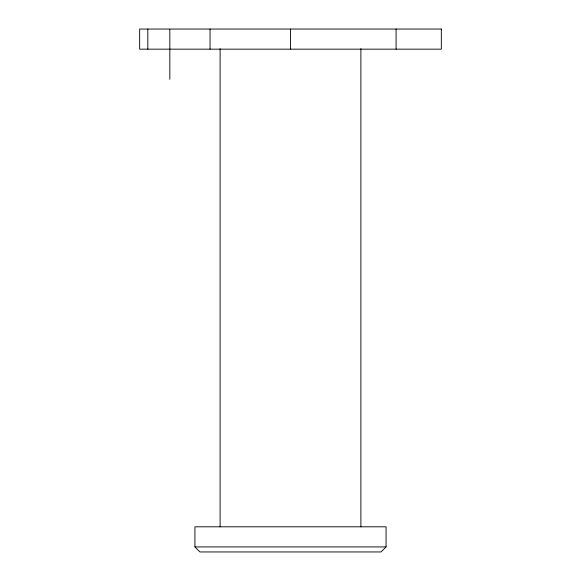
<?xml version="1.0" encoding="UTF-8"?>
<svg xmlns="http://www.w3.org/2000/svg" width="581" height="581" viewBox="0 0 581 581"><rect width="100%" height="100%" fill="white"/><g stroke="black" fill="none" stroke-linecap="round" stroke-linejoin="round"><path stroke-width="0.87" d="M386.067 546.924L381.027 551.95L199.958 551.95L194.925 546.924L194.925 526.807L386.067 526.807L386.067 546.924L194.925 546.924M441.342 29.05L139.658 29.05L139.658 49.16L441.335 49.16L441.335 29.05M396.082 29.05L396.082 49.16M360.888 48.673L360.888 526.807M290.493 29.05L290.493 49.16M220.105 48.673L220.105 526.807M210.046 29.05L210.046 49.16M169.826 29.566L169.826 79.328M147.821 29.05L147.821 49.16"/></g></svg>
